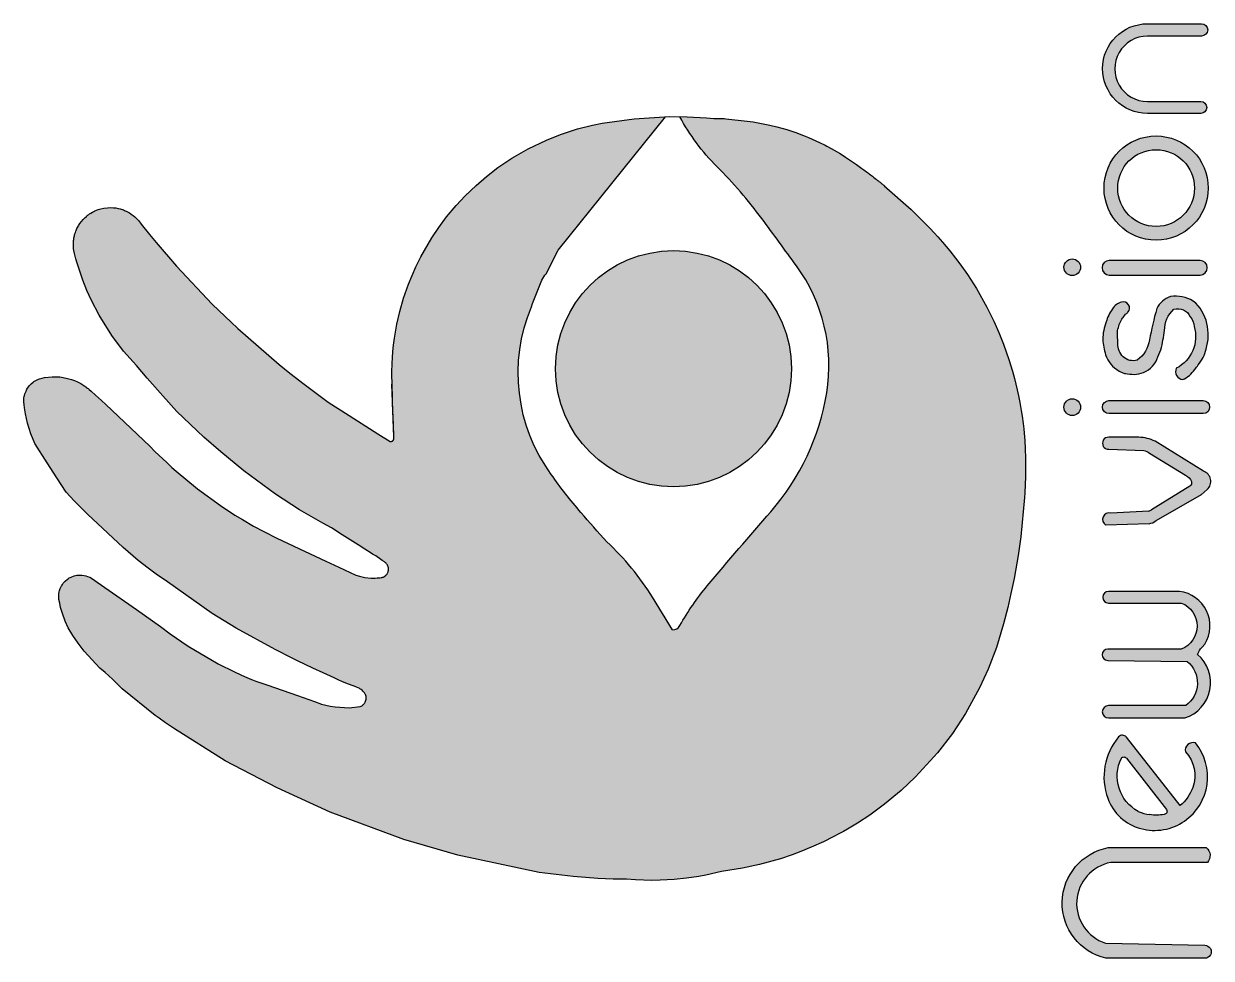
# Model space of a CAD drawing. Header units: millimetres. Extents: x -88727164121 to 1409438023, y -488056698 to 235964078476.
# Drawn here: x -2005940788 to -1452846954, y 2531128868 to 2966119040 of the extents above; entities that cross this region are included whole.
import ezdxf

# ---------------------------------------------------------------- set-up
doc = ezdxf.new("R2010")
doc.units = ezdxf.units.MM
doc.header["$MEASUREMENT"] = 0

msp = doc.modelspace()

# ---------------------------------------------------------------- hatches: boundary and pattern name
at = {"true_color": 0x22346e}
h = msp.add_hatch(color=159, dxfattribs=at)
h.dxf.hatch_style = 1
h.paths.add_polyline_path([(-1500725661.7, 2642957168.9, -1), (-1500725661.7, 2648738779.4), (-1464712856.7, 2648738779.4, 0.4942380606), (-1464036130.7, 2669276671.2), (-1501025396.2, 2669794054.7, -1), (-1501025396.2, 2675059820.9), (-1466813678.1, 2675059820.9, 0.6888829971), (-1466813678.1, 2696472552), (-1500668931.1, 2696472552, -1), (-1500668931.1, 2701869875.8), (-1467584679.1, 2701869875.8, -0.546552984), (-1455828030.4, 2677352558.4), (-1457122561.7, 2675904559.2, 0.1381523686), (-1459199016.3, 2672569361.5, -0.5843728897), (-1465077809.1, 2642957168.9)])
h.paths.add_polyline_path([(-1500502100.4, 2784650053), (-1456603256.3, 2784650053, 1), (-1456603256.3, 2790687076.7), (-1500502100.4, 2790687076.7, 1)])
h.paths.add_polyline_path([(-1500336777, 2849151795.6), (-1458086771.6, 2849151795.6, 1.0001895385), (-1458088053, 2855913475.3), (-1500336777, 2855913475.3, 1)])
h.paths.add_polyline_path([(-1502791312.1, 2889623009.1, 1), (-1454247087.5, 2889623009.1, 1)])
h.paths.add_polyline_path([(-1496403679.1, 2889623009.1, -1), (-1460634720.4, 2889623009.1, -1)], flags=16)
h.paths.add_polyline_path([(-1455144582.3, 2582600790.4), (-1500818128.3, 2582600790.4, 0.8128600023), (-1501875462.8, 2531128877.7), (-1455881634.2, 2531128877.7, 0.9987527191), (-1455889228.1, 2537213416.9), (-1502164923.2, 2538188847.3, -0.7778824066), (-1499673240.9, 2575682764.5), (-1454643386.9, 2575682764.5, 0.4283468725)])
h.paths.add_polyline_path([(-1492378213.4, 2634053661.8, 0.475484822), (-1496009422.6, 2634114247.6, 0.2686395137), (-1501053091.5, 2605572306, 0.2445088809), (-1485630391.1, 2591455828.9, 0.2204046838), (-1465270782.7, 2594998363.6, 0.4385314736), (-1460215053, 2631374906.7, 0.5621330702), (-1464909403.9, 2627159004.8, -0.2911326629), (-1461418904.5, 2610657180.5, -0.1237967998), (-1467291645.1, 2602155270.4)])
h.paths.add_polyline_path([(-1492450136.2, 2624301030.5), (-1473731692.4, 2600307405.3, -0.6237269597), (-1474813595.3, 2598083908.7, -0.1062753435), (-1481483467.7, 2598036666.7, -0.090109323), (-1486835582.7, 2599459205, -0.4034411426), (-1494697916.9, 2624295895.9, -0.4674925895)], flags=16)
h.paths.add_polyline_path([(-1482574140.6, 2966119040.2, 1), (-1482574140.6, 2924360931.1), (-1457749666.1, 2924360931.1, 1), (-1457749666.1, 2929955088.7), (-1482535837.2, 2929955088.7, -1.0016168578), (-1482584956.2, 2960358944.2), (-1457351306, 2960358944.2, 1), (-1457351306, 2966119040.2)])
h = msp.add_hatch(color=1)
h.dxf.hatch_style = 1
h.set_gradient(color1=(123, 190, 224), color2=(34, 52, 110))
h.paths.add_polyline_path([(-1549586799.4, 2686827555.9), (-1547638575.1, 2694384768.4), (-1546135654.7, 2700872933.4), (-1544684731.3, 2707884703.6), (-1542816888, 2718551211.1), (-1541591102.1, 2727257118.9), (-1539871630, 2745607061.6), (-1539746349.2, 2747752930.7), (-1539429706.6, 2755344483.8), (-1539336959.5, 2760127548.5), (-1539358578.1, 2763979196.9), (-1539489992.3, 2768182695.2), (-1539714681.3, 2772109756.3), (-1539995848.1, 2775583638.6), (-1540147146.6, 2777582217.6), (-1540462738.9, 2779975630.8), (-1540920372, 2783446263.8), (-1541327245, 2786122841.1), (-1541481419.5, 2787063211.2), (-1541954099.7, 2789748904.2), (-1542568605.6, 2792891842.3), (-1543186573.8, 2795754708.3), (-1544454588.4, 2800959645.4), (-1545412151.4, 2804453011.4), (-1547076363.2, 2809887729.4), (-1549589229.8, 2817008037.8), (-1551769328, 2822436103.6), (-1554105244.3, 2827683647.9), (-1557349864.8, 2834227044.7), (-1562262437.7, 2842901278), (-1566398924.3, 2849335318.5), (-1569985624.1, 2854407622.1), (-1571935838, 2856996733), (-1574608100.8, 2860372592.6), (-1578085954.1, 2864498676.8), (-1580213799.2, 2866908362.1), (-1581889693.5, 2868758033.3), (-1583789188.8, 2870805253.7), (-1585404265.3, 2872506272.3), (-1588049730.6, 2875216990), (-1592600204, 2879672429.7), (-1605117113.7, 2890721834.3), (-1605216386.8, 2890803074.1), (-1605409622.1, 2890960842.4), (-1605580282, 2891099880.2), (-1605712092.7, 2891207075.9), (-1605800862.9, 2891279175), (-1606032441.9, 2891466908.5), (-1606289159, 2891674423.3), (-1606553001.1, 2891862368.5), (-1606942949.7, 2892200085.8), (-1607112441.6, 2892335702.7), (-1607601818.7, 2892725760), (-1607890099.1, 2892954486.5), (-1608246876.9, 2893236490.9), (-1608902305.4, 2893751491), (-1609350999.6, 2894101777.4), (-1609984336.5, 2894593090.4), (-1610651247.8, 2895106530.7), (-1611141403, 2895481347.7), (-1611500146.9, 2895754319.3), (-1612172266.2, 2896262675.4), (-1612272481.8, 2896338132.3), (-1612375977.9, 2896415966.9), (-1612546946.9, 2896544339), (-1612985017.2, 2896872099), (-1614709968.8, 2898146552.3), (-1615578793.1, 2898778842.4), (-1616909733.2, 2899735128), (-1618095164.7, 2900574489), (-1618998124.9, 2901206122.1), (-1621306351.1, 2902790915), (-1623169910.6, 2904039689.4), (-1625220663.1, 2905382891.4), (-1626016374.1, 2905867902.3), (-1627063767.7, 2906492411.5), (-1629847606.6, 2908077589.7), (-1631905096.9, 2909181791.1), (-1632639562.6, 2909562517), (-1635299862.3, 2910884010.9), (-1640499110.5, 2913217007), (-1642776018.6, 2914139289.1), (-1646276401.6, 2915444160), (-1650491321.7, 2916840021), (-1655156969.8, 2918170196.2), (-1658511146.7, 2918991473.7), (-1666278321.7, 2920474643), (-1673152268.9, 2921314052.3), (-1674785967.5, 2921449520.1), (-1678873421.3, 2921942015.6), (-1679744883.6, 2921996129.6), (-1681980803.2, 2922054152.3), (-1684596407.1, 2921974730.9), (-1687987473.4, 2922283236), (-1696963624.6, 2922794536.2), (-1700352268.5, 2922828219, 0.072611493), (-1683093820.9, 2899677564.2, -0.0371583413), (-1662169091.4, 2875396616.7, -0.0018721971), (-1646056199.8, 2853448219.6, -0.2003702376), (-1631961675.2, 2794323013.6, -0.1400664373), (-1658002617.4, 2738981112.6, 0.0048898673), (-1687574790.2, 2704461019.5, 0.047822713), (-1700288645.2, 2685996289.4, -0.2722873756), (-1703771752.3, 2683947585.4), (-1713022802.4, 2699132666.9, 0.0653190041), (-1734361773.4, 2724934037.2, -0.0122504786), (-1746401293, 2738642254.1, -0.0310132149), (-1760213186.4, 2756326361.3, -0.2627581961), (-1769466209.1, 2834342449.3, -0.0168525099), (-1764678252.2, 2846793505.1, -0.0310577323), (-1762682438.9, 2849730746.1), (-1757067068.6, 2860668377), (-1707173904.6, 2922761559.3), (-1721643016.3, 2921928773), (-1736522483, 2919778312.9), (-1740990084.4, 2918886650.4), (-1748005264.2, 2917144015.1), (-1755993386.2, 2914554312.5), (-1762494806.6, 2911972331.9), (-1770971244.3, 2907911385.8), (-1778554382.8, 2903540467.8), (-1785056535.9, 2899163846.8), (-1790444355.4, 2895035920.2), (-1795277598, 2890890735.9), (-1800311773.2, 2886059204.5), (-1804540375.5, 2881526420.7), (-1808966331.4, 2876226247.3), (-1812652373.1, 2871285450), (-1815886005.9, 2866464093.8), (-1820966595.7, 2857669483), (-1823298373.4, 2852953768.2), (-1826727136.4, 2844849972.9), (-1828993446.8, 2838327732.2), (-1830743132.6, 2832215928.5), (-1832121806.1, 2826231430.4), (-1833253431.1, 2819760916.8), (-1833546152.9, 2817631157.1), (-1833817110.9, 2815344033.5), (-1834204004.7, 2811070024.5), (-1834502674.3, 2804204420.1), (-1834395271.1, 2796915732.5), (-1834264296.4, 2793124904.6), (-1834135967.9, 2789410666.8), (-1833797370, 2779610555.8), (-1833599466.6, 2773882594.9), (-1833549823.9, 2773725862), (-1833519185.4, 2773583804.2), (-1833498460.7, 2773421719), (-1833495222.4, 2773259941.6), (-1833506166.4, 2773103751.5), (-1833536398.5, 2772923646.6), (-1833588754.6, 2772748666.9), (-1833648569.4, 2772599369.1), (-1833728777.8, 2772447585.1), (-1833816613.4, 2772315447.3), (-1833922863.7, 2772184837.5), (-1834040324.6, 2772065394.2), (-1834141828.5, 2771983208.3), (-1834292371.3, 2771876985.2), (-1834464069.6, 2771784102.8), (-1834676906.9, 2771704053.8), (-1834837736.8, 2771664620.9), (-1834986140.3, 2771642419.3), (-1835148541.3, 2771633126.4), (-1835341887.4, 2771643541.9), (-1841026349.2, 2775261311), (-1856108895.7, 2784860314.9), (-1864105487.4, 2790006476.3), (-1875389634.9, 2798333876.5), (-1882076217.7, 2803544366.4), (-1887043077.4, 2807554788.5), (-1906296155.5, 2824319387.3), (-1918110042, 2835665761), (-1934776141.8, 2853260819.1), (-1944333032.3, 2864310952.5), (-1947404750.6, 2868029422), (-1951217243.7, 2872765822.7), (-1952410583.9, 2874378629.1), (-1953054763.5, 2875107750.5), (-1954196184.4, 2876220240.9), (-1954951833.3, 2876853589.6), (-1955835465.3, 2877507345.9), (-1956756623.2, 2878101899), (-1957950022.1, 2878756547.2), (-1958984948, 2879230050.9), (-1959527196.8, 2879446037.3), (-1961017342.6, 2879934092.7), (-1961911589.8, 2880156864.9), (-1963043467.8, 2880367399.5), (-1964069233.8, 2880491515), (-1965345389.8, 2880559519.9), (-1966934471.5, 2880511642.2), (-1968695864.3, 2880285011.3), (-1970042207.5, 2879984383.1), (-1971234225.2, 2879620857.6), (-1972781572.1, 2879001610.3), (-1973348893.5, 2878729369.6), (-1973991244, 2878389365.2), (-1974693876.6, 2877976138.8), (-1975078357.5, 2877730468.2), (-1975322757.4, 2877566691.4), (-1975597546.2, 2877375179.6), (-1975702433.8, 2877299957.8), (-1975888572.3, 2877163495.5), (-1976254020.3, 2876884128.2), (-1976516442.7, 2876673722.3), (-1976769603.3, 2876462564.8), (-1977319317.7, 2875974438.2), (-1978307501.9, 2874980649.1), (-1979103503.7, 2874047373.8), (-1979745850, 2873183261.2), (-1980238108.7, 2872435046), (-1980486601.8, 2872022264.4), (-1980856084.8, 2871355030.6), (-1981146686.2, 2870775370.7), (-1981562638.6, 2869833712.4), (-1981690183.6, 2869510575.1), (-1981895166.8, 2868946205.5), (-1982091055.4, 2868339740.8), (-1982232633.6, 2867845453.5), (-1982363276, 2867330787.1), (-1982465414.7, 2866873021.3), (-1982556519, 2866404432.1), (-1982672310.1, 2865670963), (-1982725056.1, 2865242353), (-1982820480.3, 2863892074.9), (-1982816877.9, 2862713205.8), (-1982705296.5, 2861296821.3), (-1982590793.9, 2860502845.5), (-1982295482.6, 2859104232.9), (-1981632155.1, 2856721614.3), (-1981030565.7, 2854601862.3), (-1980336657.4, 2852328061.9), (-1978420525.3, 2846764294.8), (-1976493782.2, 2841930309.1), (-1974415824.4, 2837318697.4), (-1970861298, 2830461524.2), (-1964898625.4, 2820943313.7), (-1959451112.5, 2813728260.3), (-1953501744.8, 2806969785.4), (-1948393369.5, 2801166676.8), (-1941151027.3, 2792939384.2), (-1934617636, 2785685917), (-1922034269.5, 2773684937.7), (-1914205726.7, 2766819911.9), (-1903447005.2, 2758058967), (-1888728063.4, 2747212685.5), (-1877564301, 2739826049.3), (-1866698627.1, 2733617080.4), (-1862541565.8, 2731433967.9), (-1857584087.5, 2728283658.5), (-1850206949, 2723595737), (-1847099674.2, 2721621169.1), (-1844091340.2, 2719709474.9), (-1843435785.2, 2719292891.9), (-1842027416.7, 2718385901.6), (-1839695228.6, 2716813929.9), (-1838965894.1, 2716303687.3), (-1837952523.9, 2715579501.8), (-1837754919.2, 2715436190.4), (-1837465294, 2715224889.7), (-1837324030.5, 2715130128.8), (-1837165876.7, 2714987698.1), (-1836953313.4, 2714752550.4), (-1836691296, 2714400045.9), (-1836473790.3, 2714027926), (-1836292250.4, 2713618810), (-1836197881.9, 2713337164), (-1836086413.4, 2712841817.8), (-1836050787.5, 2712543848.5), (-1836038385.5, 2712289738.4), (-1836046946.4, 2711956469.7), (-1836070619.5, 2711716718.8), (-1836136770.5, 2711346092.7), (-1836189521.3, 2711140527.5), (-1836252263.8, 2710940931.4), (-1836360964.4, 2710660022), (-1836495150, 2710379885.9), (-1836701889.7, 2710032814.1), (-1836877339.9, 2709790308.5), (-1837088109.4, 2709542802.2), (-1837262827.5, 2709365517.7), (-1837428393.6, 2709216467.3), (-1837574872.3, 2709097805.8), (-1837811512, 2708928808.8), (-1838192274.3, 2708706989.6), (-1838453442.3, 2708585566.8), (-1838615822.1, 2708521349.2), (-1838796676.1, 2708459346.4), (-1838993246.8, 2708401092.4), (-1839381520.6, 2708316812.8), (-1840039337.7, 2708276198.7), (-1840667676, 2708200186.8), (-1841399610.7, 2708133034.3), (-1842328021.5, 2708080691.8), (-1843717771.3, 2708070529.3), (-1844135566.9, 2708083434.9), (-1847116607.6, 2708391754), (-1849508354.7, 2708922037.2), (-1851206967.2, 2709461688.2), (-1859243398.8, 2713127428.3), (-1865231256.9, 2715939905.8), (-1875193828.6, 2720619293.1), (-1888112756.4, 2726701517.2), (-1894093658.2, 2729712969.5), (-1898902050.8, 2732313877.7), (-1904103460.7, 2735316606.2), (-1907588939.3, 2737443651.5), (-1914305757.7, 2741817065), (-1925007740.7, 2749595300.5), (-1934951740.4, 2757830096.7), (-1936936041.1, 2759603299.3), (-1939352196.3, 2761825630.3), (-1944818418.3, 2767065579.3), (-1947284830.4, 2769437766.7), (-1967781858.7, 2788822388.7), (-1969798305.5, 2790698178.5), (-1972462819.2, 2793168398.2), (-1974560317.4, 2795106227.4), (-1975497891.8, 2795929429.6), (-1975989722.8, 2796330003.1), (-1976246710.3, 2796531346.3), (-1976670846.2, 2796852233.4), (-1976833127.5, 2796971367.6), (-1977007126.6, 2797096925.4), (-1977912619.8, 2797715437.3), (-1979383965.3, 2798605107.2), (-1980858911.7, 2799367944.7), (-1982348590.2, 2800020041.7), (-1983671559.9, 2800507249.2), (-1985558132.4, 2801062818.8), (-1987622970.3, 2801494613.6), (-1989105392.8, 2801696223.8), (-1990530890.7, 2801807036.7), (-1992721343.1, 2801820866.4), (-1996266034.5, 2801440018.6), (-1997436703.9, 2801201778.3), (-1998603426.9, 2800906388.4), (-1999079847.3, 2800721614.6), (-2000041882.4, 2800267756.6), (-2001212595.7, 2799549235.2), (-2001626498.2, 2799244015.7), (-2002440433.7, 2798549112.5), (-2002952211.7, 2798035248.3), (-2003382592.4, 2797545967.7), (-2003781270.6, 2797035449.3), (-2004432112, 2796043097.8), (-2004889633.7, 2795170172.2), (-2005288725.3, 2794203030.2), (-2005423031.8, 2793804969.8), (-2005619380.8, 2793106026.6), (-2005741055.7, 2792550547.8), (-2005825147.8, 2792052798.5), (-2005920619.9, 2791127594.2), (-2005940788.4, 2790343853.1), (-2005930551.4, 2789961207.2), (-2005822077.2, 2788955205.5), (-2005610030.3, 2787317150.6), (-2005158207.7, 2784588555.4), (-2004156015.2, 2780160753.1), (-2002654186.6, 2775300163.1), (-2000846251.5, 2770766960.1), (-1995017510.3, 2761794785.6), (-1990466403.1, 2754789271.7), (-1986118668.4, 2748096808.7), (-1982457248, 2744012116.4), (-1976305170.8, 2737856532.9), (-1966816783.7, 2728933431.5), (-1959704328.9, 2722320954.8), (-1952586664.1, 2716275924.4), (-1948007299.8, 2712705669.7), (-1944210903.7, 2709919471), (-1939004226.2, 2706337323.7), (-1918211899.7, 2691584602), (-1906939043.3, 2684791256.4), (-1888837764.2, 2674834149.7), (-1880884997.3, 2670810299.3), (-1878371619.5, 2669581431.3), (-1871259908.9, 2666213262), (-1866443046.5, 2664021827.6), (-1861418434.6, 2661638256.5), (-1859118722.7, 2660571457.6), (-1857739434.8, 2659963620.5), (-1855151498, 2658886042.9), (-1852101765.7, 2657718428.9), (-1851013413.6, 2657327823.2), (-1850179999.1, 2656998279.7), (-1849784992.4, 2656800535.6), (-1849352022.7, 2656549283.3), (-1848788810, 2656161198), (-1848394207.6, 2655841205.5), (-1848050933.1, 2655524485.6), (-1847686228.1, 2655141082.3), (-1847495839.9, 2654918043.2), (-1847274113.4, 2654634608.5), (-1847096810.7, 2654386429.3), (-1846894973.8, 2654075743.1), (-1846760571, 2653848764.8), (-1846552918.5, 2653457945.7), (-1846468595.7, 2652985086), (-1846443835.4, 2652712696.8), (-1846437338, 2652485337), (-1846440582.8, 2652240625.1), (-1846452100.8, 2652064009), (-1846468531.9, 2651900926.5), (-1846493635.4, 2651725155), (-1846525350.2, 2651548630.5), (-1846556514.2, 2651405038), (-1846593050.8, 2651257824.6), (-1846637916.3, 2651101671.5), (-1846714117.3, 2650873740.7), (-1846806257.4, 2650646380.3), (-1846909991.2, 2650422179.3), (-1846994391.5, 2650260331.4), (-1847115141.6, 2650052933.2), (-1847256187.6, 2649838567.8), (-1847404815.5, 2649638000.5), (-1847548918.1, 2649463468.1), (-1847772393.6, 2649224163.8), (-1847952554.2, 2649054222.5), (-1848205916, 2648843984.5), (-1848466753.5, 2648657367.5), (-1848773285.6, 2648471052.1), (-1849208182.5, 2648259203.9), (-1854345197.2, 2647623888.2), (-1860832272.2, 2648147293.3), (-1863248516.9, 2648528789.7), (-1867221923.9, 2649383596.4), (-1870562333.4, 2650560936.5), (-1878505660.8, 2653360592.5), (-1892278216.1, 2658214782.1), (-1897778299.9, 2660153307.6), (-1899357327.5, 2660709841.8), (-1899903419.7, 2660934689.2), (-1903063861.8, 2662276684.4), (-1904890060.6, 2663084230.8), (-1907841563.2, 2664440144.9), (-1915315584.7, 2668164109), (-1929334901.1, 2676364734), (-1937720305.4, 2682117135.3), (-1942303186.1, 2685562226.4), (-1953402781.3, 2693392986.6), (-1962650680.8, 2699865470.3), (-1971737005.1, 2706179264.6), (-1973965773.2, 2707721096.3), (-1975235065.9, 2708480863), (-1976187821.5, 2708890842.4), (-1977080793, 2709174508.5), (-1977820541.8, 2709342078.1), (-1978836524.8, 2709478551.8), (-1979657734.9, 2709512337.2), (-1980399840, 2709484755.8), (-1981291800.3, 2709377888.8), (-1982457726.3, 2709112227.7), (-1983931591.8, 2708552745.9), (-1984718793.5, 2708136622.2), (-1985079554.9, 2707914436.9), (-1985501681, 2707626408.7), (-1986641265.8, 2706668803.6), (-1987085967.8, 2706205885), (-1987549474.7, 2705652344.9), (-1987936112.9, 2705119907.8), (-1988229464.7, 2704660090.7), (-1988326724.5, 2704494470.1), (-1988929150.8, 2703254958.2), (-1989099038.5, 2702802583.2), (-1989259391.2, 2702299706.2), (-1989431531, 2701617205.5), (-1989553667.1, 2700935158.9), (-1989628714.8, 2700240154.8), (-1989654566.2, 2699416954.1), (-1989622591.7, 2698710112.9), (-1989551613.9, 2698080656.3), (-1989173167.8, 2696448627.8), (-1988751910.3, 2694468714.3), (-1987945958.8, 2691567296.2), (-1986610415.9, 2687958703.1), (-1985211023.3, 2684995635.4), (-1983046787, 2681327132.7), (-1980644840.5, 2677844255.4), (-1977799371.9, 2674133791.2), (-1970547719.1, 2666206872.1), (-1968067510.2, 2664112542), (-1964641639, 2661003509.8), (-1960159340.3, 2656509261.6), (-1944716146.1, 2644189804.8), (-1942943791.8, 2642864939.6), (-1939986626.7, 2640766485.3), (-1936134135.1, 2638230233.9), (-1912076142.7, 2623057882.9), (-1887958651.1, 2610431016.6), (-1863176417.9, 2599164602.9), (-1828977620.8, 2586458321), (-1803803311, 2579093493.5), (-1765934576, 2571052162.6), (-1749992789.7, 2569129327.4), (-1738506554.4, 2568296452.9), (-1731410003.8, 2568010951.7), (-1725238596.9, 2567904359.2), (-1721004705.1, 2567589191.3), (-1713418243.4, 2567368880.7), (-1709561569.6, 2567425780.6), (-1702960398.2, 2567787839.8), (-1697191025.3, 2568379904.8), (-1691453059.6, 2569227363), (-1688268508.1, 2569810808), (-1680985907.2, 2571455735.2), (-1671152633.3, 2573009428.5), (-1663255169.1, 2574730874), (-1653500736.8, 2577462942.5), (-1648113363.1, 2579271316.9), (-1643994083.7, 2580803989.3), (-1639208165.9, 2582753942.9), (-1633453536.8, 2585349762.9), (-1628971452.8, 2587570840.5), (-1626016622.8, 2589135041.2), (-1624158867.4, 2590160602.9), (-1622203325.8, 2591276248.2), (-1617664724.6, 2594013441.5), (-1611903219.2, 2597803382.7), (-1604993397.8, 2602856927.4), (-1597261551.5, 2609253403), (-1590524990.2, 2615567244.4), (-1580306020.4, 2626771452.6), (-1573370250.9, 2635816865.6), (-1567310004.8, 2645023207.9), (-1560741530.2, 2656960626.1), (-1556771705, 2665648378.4), (-1552897240.3, 2675851665)])
h = msp.add_hatch(color=1)
h.dxf.hatch_style = 1
h.set_gradient(color1=(123, 190, 224), color2=(34, 52, 110))
h.paths.add_polyline_path([(-1758288214, 2805536546, 1), (-1648364151.1, 2805536546, 1)])
h = msp.add_hatch(color=159, dxfattribs=at)
h.dxf.hatch_style = 1
h.paths.add_polyline_path([(-1521452693.5, 2787650939.3, 1), (-1513684941.9, 2787650939.3, 1)])
h.paths.add_polyline_path([(-1521452693.5, 2852768873.3, 1), (-1513684941.9, 2852768873.3, 1)])
h = msp.add_hatch(color=159, dxfattribs=at)
h.dxf.hatch_style = 1
h.paths.add_polyline_path([(-1481625928.2, 2818962709.7, -0.0206295514), (-1478294138.6, 2833383536.5, -0.212703782), (-1471825060.8, 2839121972.4, -0.1725242622), (-1461218611.9, 2837051361.9, -0.1711381161), (-1454884501.4, 2826603921.1, -0.130646369), (-1455211260, 2814677799.4, -0.1101753926), (-1458914541.7, 2807371460.7, -0.0569636946), (-1460556005.5, 2805230315, -0.1439852379), (-1466171059.5, 2800491025.2, -0.5041513164), (-1469119215.2, 2805733051.2, 0.3571886071), (-1460774029.1, 2825265700.8, 0.119455671), (-1462629090.5, 2829765146.9, 0.3738031696), (-1470303470.2, 2833193183.3, 0.2048828446), (-1474615135.6, 2823412876.9, -0.0239560301), (-1476273190.5, 2814357957.4), (-1477651139, 2811076830.1, -0.2144920756), (-1484360079.9, 2803781355.6, -0.0869765575), (-1488805520.3, 2802913325.1, -0.018697259), (-1492817218.2, 2803293117.9, -0.0693409633), (-1494335187.6, 2803781355.6, -0.0149549888), (-1495777468.3, 2804455723.3, -0.1821221029), (-1502087962.4, 2812048440.5, -0.0534914962), (-1503365508.7, 2819138638.5, -0.0954732118), (-1501747524.3, 2827354718.1, -0.1109109288), (-1498827215.7, 2833359524.8, -0.197803659), (-1494609357.8, 2836589333, -0.7542585296), (-1491646126.2, 2831869266.4, -0.0185881766), (-1492759561.4, 2830883005.9), (-1493949283, 2829415849.4, 0.0781678999), (-1494440429.2, 2828648995.5, 0.0842053912), (-1496450278.8, 2823321695.2, 0.0257339588), (-1496340714, 2817247050.6, 0.1971823496), (-1493870279.3, 2811127207.5, 0.2711713592), (-1487290002.8, 2809543377.4, 0.1986703973)])
h = msp.add_hatch(color=159, dxfattribs=at)
h.dxf.hatch_style = 1
h.paths.add_polyline_path([(-1462873937.9, 2750843154.8, 0.3046355915), (-1462053446.7, 2753106027.9, 0.1639843604), (-1464773476.7, 2755965765.3), (-1481541203.4, 2766285687.1, 0.1116139289), (-1484301743.8, 2767519147.1), (-1500609380.5, 2768043637.8, -1.0365042519), (-1500609380.5, 2773643384.5), (-1486602194.1, 2773643384.5, -0.1153101001), (-1478985147.5, 2771756489.1), (-1456491855.6, 2757830811.4, -0.5859247426), (-1454753737.5, 2749375935.8), (-1457615169.8, 2746898806.2), (-1478625618.5, 2734669535.7, -0.0988455405), (-1481759883.7, 2733395705.6), (-1501905451.8, 2732773653.7, -0.8900298369), (-1499638147.4, 2738287081.3), (-1481944788.7, 2739189057.1, 0.0474660498), (-1480728586.9, 2739932271.7)])

# ---------------------------------------------------------------- linework, layer by layer
at = {"color": 159, "true_color": 0x22346e}
for p, q in [((-1493949283, 2829415849.4), (-1492759561.4, 2830883005.9)), ((-1457615169.8, 2746898806.2), (-1478625618.5, 2734669535.7)), ((-1481759883.7, 2733395705.6), (-1501905451.8, 2732773653.7))]:
    msp.add_line(p, q, dxfattribs=at)
at = {"color": 151, "true_color": 0x7bbee0}
msp.add_line((-1833599317.9, 2773878290.1), (-1834444368.9, 2798336781), dxfattribs=at)
at = {"color": 159, "true_color": 0x22346e}
for points in [[(-1482535837.2, 2929955088.7), (-1457749666.1, 2929955088.7, -1), (-1457749666.1, 2924360931.1), (-1482574140.6, 2924360931.1, -1), (-1482574140.6, 2966119040.2), (-1457351306, 2966119040.2, -1), (-1457351306, 2960358944.2), (-1482584956.2, 2960358944.2, 1.0016168578), (-1482535837.2, 2929955088.7, 0.9967741061)], [(-1458085490.1, 2855913475.3), (-1500336777, 2855913475.3, 1), (-1500336777, 2849151795.6), (-1458086771.6, 2849151795.6, 0.9998104974), (-1458085490.1, 2855913475.3, -5276.4716989937)], [(-1454884501.4, 2826603921.1), (-1454884501.4, 2826603921.1, 0.1711381161), (-1461218611.9, 2837051361.9, 0.1725242622), (-1471825060.8, 2839121972.4, 0.2090613781), (-1478231959.7, 2833518050.4, 0.0224391831), (-1481625928.2, 2818962709.7, -0.1986703973), (-1487290002.8, 2809543377.4, -0.2711713592), (-1493870279.3, 2811127207.5, -0.1971823496), (-1496340714, 2817247050.6, -0.0257339588), (-1496450278.8, 2823321695.2, -0.0842053912), (-1494440429.2, 2828648995.5, -0.0781678999), (-1493949283, 2829415849.4)], [(-1491646126.2, 2831869266.4, 0.7542585296), (-1494609357.8, 2836589333, 0.197803659), (-1498827215.7, 2833359524.8, 0.1109109288), (-1501747524.3, 2827354718.1, 0.0954732118), (-1503365508.7, 2819138638.5, 0.0534914962), (-1502087962.4, 2812048440.5, 0.1821221029), (-1495777468.3, 2804455723.3, 0.0149549888), (-1494335187.6, 2803781355.6, 0.0693409633), (-1492817218.2, 2803293117.9, 0.018697259), (-1488805520.3, 2802913325.1, 0.0869765575), (-1484360079.9, 2803781355.6, 0.2144920756), (-1477651139, 2811076830.1), (-1476273190.5, 2814357957.4, 0.0239560301), (-1474615135.6, 2823412876.9, -0.2048828446), (-1470303470.2, 2833193183.3, -0.3738031696), (-1462629090.5, 2829765146.9, -0.119455671), (-1460774029.1, 2825265700.8, -0.3571886071), (-1469119215.2, 2805733051.2)], [(-1469119215.2, 2805733051.2, 0.5041513164), (-1466171059.5, 2800491025.2, 0.1439852379), (-1460556005.5, 2805230315, 0.0569636946), (-1458914541.7, 2807371460.7, 0.1101753926), (-1455211260, 2814677799.4)], [(-1456618416.2, 2784650053), (-1500502100.4, 2784650053, -1), (-1500502100.4, 2790687076.7, 1)], [(-1500502100.4, 2790687076.7), (-1456603256.3, 2790687076.7, -1), (-1456603256.3, 2784650053, -1)], [(-1457615169.8, 2746898806.2), (-1454753737.6, 2749375935.7, 0.5859247497), (-1456491855.6, 2757830811.4), (-1478985147.5, 2771756489.1, 0.1153101001), (-1486602194.1, 2773643384.5), (-1500609380.5, 2773643384.5, 1.0365042519), (-1500609380.5, 2768043637.8), (-1484301743.8, 2767519147.1, -0.1116139289), (-1481541203.4, 2766285687.1), (-1464773476.7, 2755965765.3, -0.1639843604), (-1462053446.7, 2753106027.9, -0.3046355915), (-1462873937.9, 2750843154.8), (-1480728586.9, 2739932271.7)], [(-1459199016.3, 2672569361.5, -0.1381523686), (-1457122561.7, 2675904559.2), (-1455828030.4, 2677352558.4, 0.546552984), (-1467584679.1, 2701869875.8), (-1500668931.1, 2701869875.8, 1), (-1500668931.1, 2696472552), (-1466813678.1, 2696472552, -0.6888829971), (-1466813678.1, 2675059820.9), (-1501025396.2, 2675059820.9, 1), (-1501025396.2, 2669794054.7), (-1464036130.7, 2669276671.2, -0.4942380606), (-1464712856.7, 2648738779.4), (-1500725661.7, 2648738779.4, 1), (-1500725661.7, 2642957168.9)], [(-1500600586.3, 2642957168.9), (-1465077809.1, 2642957168.9, 0.5843728897), (-1459199016.3, 2672569361.5, -16.5894978121)], [(-1500600586.3, 2642957168.9), (-1465077809.1, 2642957168.9, 1)], [(-1467291645.1, 2602155270.4), (-1492378213.4, 2634053661.8, 0.475484822), (-1496009422.6, 2634114247.6, 0.2686395137), (-1501053091.5, 2605572306, 0.2445088809), (-1485630391.1, 2591455828.9, 0.2204046838), (-1465270782.7, 2594998363.6, 0.4385314736), (-1460215053, 2631374906.7, 0.5621330702), (-1464909403.9, 2627159004.8, -0.2911326629), (-1461418904.5, 2610657180.5, -0.1237967998), (-1467291645.1, 2602155270.4, -0.826821991)], [(-1486835582.7, 2599459205, -0.4034411426), (-1494697916.9, 2624295895.9, -0.4895874402), (-1492385360.5, 2624217999.9), (-1473731692.4, 2600307405.3, -0.6237269597), (-1474813595.3, 2598083908.7, -0.1062753435), (-1481483467.7, 2598036666.7, -0.1062753435)], [(-1455896821.9, 2531128877.7), (-1501875462.8, 2531128877.7, -0.8128600023), (-1500818128.3, 2582600790.4), (-1455144582.3, 2582600790.4, -0.4283468725), (-1454643386.9, 2575682764.5), (-1499673240.9, 2575682764.5, 0.7778824066), (-1502164923.2, 2538188847.3), (-1455889228.1, 2537213416.9, -1.0012488386), (-1455896821.9, 2531128877.7, -0.9975069919)]]:
    msp.add_lwpolyline(points, format="xyb", dxfattribs=at)
at = {"color": 151, "true_color": 0x7bbee0}
for points in [[(-1837324030.5, 2715130128.8), (-1837465294, 2715224889.7), (-1837754919.2, 2715436190.4), (-1837952523.9, 2715579501.8), (-1838965894.1, 2716303687.3), (-1839695228.6, 2716813929.9), (-1842027416.7, 2718385901.6), (-1843435785.2, 2719292891.9), (-1844091340.2, 2719709474.9), (-1847099674.2, 2721621169.1), (-1850206949, 2723595737), (-1857584087.5, 2728283658.5), (-1862541565.8, 2731433967.9), (-1866698627.1, 2733617080.4), (-1877564301, 2739826049.3), (-1888728063.4, 2747212685.5), (-1903447005.2, 2758058967), (-1914205726.7, 2766819911.9), (-1922034269.5, 2773684937.7), (-1934617636, 2785685917), (-1941151027.3, 2792939384.2), (-1948393369.5, 2801166676.8), (-1953501744.8, 2806969785.4), (-1959451112.5, 2813728260.3), (-1964898625.4, 2820943313.7), (-1970861298, 2830461524.2), (-1974415824.4, 2837318697.4), (-1976493782.2, 2841930309.1), (-1978420525.3, 2846764294.8), (-1980336657.4, 2852328061.9), (-1981030565.7, 2854601862.3), (-1981632155.1, 2856721614.3), (-1982295482.6, 2859104232.9), (-1982590793.9, 2860502845.5), (-1982705296.5, 2861296821.3), (-1982816877.9, 2862713205.8), (-1982820480.3, 2863892074.9), (-1982725056.1, 2865242353), (-1982672310.1, 2865670963), (-1982556519, 2866404432.1), (-1982465414.7, 2866873021.3), (-1982363276, 2867330787.1), (-1982232633.6, 2867845453.5), (-1982091055.4, 2868339740.8), (-1981895166.8, 2868946205.5), (-1981690183.6, 2869510575.1), (-1981562638.6, 2869833712.4), (-1981146686.2, 2870775370.7), (-1980856084.8, 2871355030.6), (-1980486601.8, 2872022264.4), (-1980238108.7, 2872435046), (-1979745850, 2873183261.2), (-1979103503.7, 2874047373.8), (-1978307501.9, 2874980649.1), (-1977319317.7, 2875974438.2), (-1976769603.3, 2876462564.8), (-1976516442.7, 2876673722.3), (-1976254020.3, 2876884128.2), (-1975888572.3, 2877163495.5), (-1975702433.8, 2877299957.8), (-1975597546.2, 2877375179.6), (-1975322757.4, 2877566691.4), (-1975078357.5, 2877730468.2), (-1974693876.6, 2877976138.8), (-1973991244, 2878389365.2), (-1973348893.5, 2878729369.6), (-1972781572.1, 2879001610.3), (-1971234225.2, 2879620857.6), (-1970042207.5, 2879984383.1), (-1968695864.3, 2880285011.3), (-1966934471.5, 2880511642.2), (-1965345389.8, 2880559519.9), (-1964069233.8, 2880491515), (-1963043467.8, 2880367399.5), (-1961911589.8, 2880156864.9), (-1961017342.6, 2879934092.7), (-1959527196.8, 2879446037.3), (-1958984948, 2879230050.9), (-1957950022.1, 2878756547.2), (-1956756623.2, 2878101899), (-1955835465.3, 2877507345.9), (-1954951833.3, 2876853589.6), (-1954196184.4, 2876220240.9), (-1953054763.5, 2875107750.5), (-1952410583.9, 2874378629.1), (-1951217243.7, 2872765822.7), (-1947404750.6, 2868029422), (-1944333032.3, 2864310952.5), (-1934776141.8, 2853260819.1), (-1918110042, 2835665761), (-1906296155.5, 2824319387.3), (-1887043077.4, 2807554788.5), (-1882076217.7, 2803544366.4), (-1875389634.9, 2798333876.5), (-1864105487.4, 2790006476.3), (-1856108895.7, 2784860314.9), (-1841026349.2, 2775261311), (-1835341887.4, 2771643541.9), (-1835162828.9, 2771633896.1), (-1835129140.6, 2771634236.6), (-1835006205.3, 2771641271.2), (-1834961703.6, 2771646075.1), (-1834870916.8, 2771659657.1), (-1834800337.7, 2771673790.6), (-1834731669.9, 2771690626.8), (-1834638157.5, 2771718627.6), (-1834514897.6, 2771764986.2), (-1834460882.7, 2771788912.1), (-1834402264.6, 2771817537), (-1834337646.1, 2771852493.2), (-1834263849.9, 2771897109.9), (-1834141828.5, 2771983208.3), (-1834086575.2, 2772027945.9), (-1834044788.3, 2772064492.4), (-1833996881.2, 2772109570.7), (-1833952368, 2772154835.2), (-1833901752.4, 2772210788.8), (-1833839071.7, 2772287840.2), (-1833822032.4, 2772310506.8), (-1833791212.2, 2772353660.3), (-1833758687, 2772402590.4), (-1833726119.1, 2772455668.1), (-1833704227.1, 2772494044.1), (-1833674598.2, 2772550113), (-1833651210.9, 2772598402.9), (-1833628128.7, 2772650389.2), (-1833603662.9, 2772711455.9), (-1833578605.2, 2772782587.2), (-1833554394.3, 2772863502.6), (-1833541688.5, 2772913264.8), (-1833525342.9, 2772989509), (-1833513486.2, 2773060144.9), (-1833503128.5, 2773147107.2), (-1833497928.8, 2773221315.5), (-1833496038, 2773300687), (-1833497373.1, 2773367388.8), (-1833504763, 2773471008.4), (-1833515251.1, 2773553035), (-1833526175.1, 2773616212.5), (-1833541616.6, 2773687808), (-1833559982.7, 2773757935.4), (-1833589014.6, 2773849595.6), (-1833599317.9, 2773878290.1), (-1833797370, 2779610555.8), (-1834135967.9, 2789410666.8), (-1834264296.4, 2793124904.6), (-1834395271.1, 2796915732.5), (-1834502674.3, 2804204420.1), (-1834204004.7, 2811070024.5), (-1833817110.9, 2815344033.5), (-1833546152.9, 2817631157.1), (-1833253431.1, 2819760916.8), (-1832121806.1, 2826231430.4), (-1830743132.6, 2832215928.5), (-1828993446.8, 2838327732.2), (-1826727136.4, 2844849972.9), (-1823298373.4, 2852953768.2), (-1820966595.7, 2857669483), (-1815886005.9, 2866464093.8), (-1812652373.1, 2871285450), (-1808966331.4, 2876226247.3), (-1804540375.5, 2881526420.7), (-1800311773.2, 2886059204.5), (-1795277598, 2890890735.9), (-1790444355.4, 2895035920.2), (-1785056535.9, 2899163846.8), (-1778554382.8, 2903540467.8), (-1770971244.3, 2907911385.8), (-1762494806.6, 2911972331.9), (-1755993386.2, 2914554312.5), (-1748005264.2, 2917144015.1), (-1740990084.4, 2918886650.4), (-1736522483, 2919778312.9), (-1721643016.3, 2921928773), (-1705181697.8, 2922876223), (-1696963624.6, 2922794536.2), (-1687987473.4, 2922283236), (-1684596407.1, 2921974730.9), (-1681980803.2, 2922054152.3), (-1679744883.6, 2921996129.6), (-1678873421.3, 2921942015.6), (-1674785967.5, 2921449520.1), (-1673152268.9, 2921314052.3), (-1666278321.7, 2920474643), (-1658511146.7, 2918991473.7), (-1655156969.8, 2918170196.2), (-1650491321.7, 2916840021), (-1646276401.6, 2915444160), (-1642776018.6, 2914139289.1), (-1640499110.5, 2913217007), (-1635299862.3, 2910884010.9), (-1632639562.6, 2909562517), (-1631905096.9, 2909181791.1), (-1629847606.6, 2908077589.7), (-1627063767.7, 2906492411.5), (-1626016374.1, 2905867902.3), (-1625220663.1, 2905382891.4), (-1623169910.6, 2904039689.4), (-1621306351.1, 2902790915), (-1618998124.9, 2901206122.1), (-1618095164.7, 2900574489), (-1616909733.2, 2899735128), (-1615578793.1, 2898778842.4), (-1614709968.8, 2898146552.3), (-1612985017.2, 2896872099), (-1612546946.9, 2896544339), (-1612375977.9, 2896415966.9), (-1612272481.8, 2896338132.3), (-1612172266.2, 2896262675.4), (-1611500146.9, 2895754319.3), (-1611141403, 2895481347.7), (-1610651247.8, 2895106530.7), (-1609984336.5, 2894593090.4), (-1609350999.6, 2894101777.4), (-1608902305.4, 2893751491), (-1608246876.9, 2893236490.9), (-1607890099.1, 2892954486.5), (-1607601818.7, 2892725760), (-1607112441.6, 2892335702.7), (-1606942949.7, 2892200085.8), (-1606553001.1, 2891862368.5), (-1606289159, 2891674423.3), (-1606032441.9, 2891466908.5), (-1605800862.9, 2891279175), (-1605712092.7, 2891207075.9), (-1605580282, 2891099880.2), (-1605409622.1, 2890960842.4), (-1605216386.8, 2890803074.1), (-1605017840.7, 2890640594.5), (-1604847330.3, 2890500753.6), (-1604715025.2, 2890392051.9)], [(-1605117113.7, 2890721834.3), (-1592600204, 2879672429.7), (-1588049730.6, 2875216990), (-1585404265.3, 2872506272.3), (-1583789188.8, 2870805253.7), (-1581889693.5, 2868758033.3), (-1580213799.2, 2866908362.1), (-1578085954.1, 2864498676.8), (-1574608100.8, 2860372592.6), (-1571935838, 2856996733), (-1569985624.1, 2854407622.1), (-1566398924.3, 2849335318.5), (-1562262437.7, 2842901278), (-1557349864.8, 2834227044.7), (-1554105244.3, 2827683647.9), (-1551769328, 2822436103.6), (-1549589229.8, 2817008037.8), (-1547076363.2, 2809887729.4), (-1545412151.4, 2804453011.4), (-1544454588.4, 2800959645.4), (-1543186573.8, 2795754708.3), (-1542568605.6, 2792891842.3), (-1541954099.7, 2789748904.2), (-1541481419.5, 2787063211.2), (-1541327245, 2786122841.1), (-1540920372, 2783446263.8), (-1540462738.9, 2779975630.8), (-1540147146.6, 2777582217.6), (-1539995848.1, 2775583638.6), (-1539714681.3, 2772109756.3), (-1539489992.3, 2768182695.2), (-1539358578.1, 2763979196.9), (-1539336959.5, 2760127548.5), (-1539429706.6, 2755344483.8), (-1539746349.2, 2747752930.7), (-1539871630, 2745607061.6), (-1541591102.1, 2727257118.9), (-1542816888, 2718551211.1), (-1544684731.3, 2707884703.6), (-1546135654.7, 2700872933.4), (-1547638575.1, 2694384768.4), (-1549586799.4, 2686827555.9), (-1552897240.3, 2675851665), (-1556771705, 2665648378.4), (-1560741530.2, 2656960626.1), (-1567310004.8, 2645023207.9), (-1573370250.9, 2635816865.6), (-1580306020.4, 2626771452.6), (-1590524990.2, 2615567244.4), (-1597261551.5, 2609253403), (-1604993397.8, 2602856927.4), (-1611903219.2, 2597803382.7), (-1617664724.6, 2594013441.5), (-1622203325.8, 2591276248.2), (-1624158867.4, 2590160602.9), (-1626016622.8, 2589135041.2), (-1628971452.8, 2587570840.5), (-1633453536.8, 2585349762.9), (-1639208165.9, 2582753942.9), (-1643994083.7, 2580803989.3), (-1648113363.1, 2579271316.9), (-1653500736.8, 2577462942.5), (-1663255169.1, 2574730874), (-1671152633.3, 2573009428.5), (-1680985907.2, 2571455735.2), (-1688268508.1, 2569810808), (-1691453059.6, 2569227363), (-1697191025.3, 2568379904.8), (-1702960398.2, 2567787839.8)], [(-1702960398.2, 2567787839.8), (-1709561569.6, 2567425780.6), (-1713418243.4, 2567368880.7), (-1721004705.1, 2567589191.3), (-1725238596.9, 2567904359.2), (-1731410003.8, 2568010951.7), (-1738506554.4, 2568296452.9), (-1749992789.7, 2569129327.4), (-1765934576, 2571052162.6), (-1803803311, 2579093493.5), (-1828977620.8, 2586458321), (-1863176417.9, 2599164602.9), (-1887958651.1, 2610431016.6), (-1912076142.7, 2623057882.9), (-1936134135.1, 2638230233.9), (-1939986626.7, 2640766485.3), (-1942943791.8, 2642864939.6), (-1944716146.1, 2644189804.8), (-1960159340.3, 2656509261.6), (-1964641639, 2661003509.8), (-1968067510.2, 2664112542), (-1970547719.1, 2666206872.1), (-1977799371.9, 2674133791.2), (-1980644840.5, 2677844255.4), (-1983046787, 2681327132.7), (-1985211023.3, 2684995635.4), (-1986610415.9, 2687958703.1), (-1987945958.8, 2691567296.2), (-1988751910.3, 2694468714.3), (-1989173167.8, 2696448627.8), (-1989551613.9, 2698080656.3), (-1989622591.7, 2698710112.9), (-1989654566.2, 2699416954.1), (-1989628714.8, 2700240154.8), (-1989553667.1, 2700935158.9), (-1989431531, 2701617205.5), (-1989259391.2, 2702299706.2), (-1989099038.5, 2702802583.2), (-1988929150.8, 2703254958.2), (-1988326724.5, 2704494470.1), (-1988229464.7, 2704660090.7), (-1987936112.9, 2705119907.8), (-1987549474.7, 2705652344.9), (-1987085967.8, 2706205885), (-1986641265.8, 2706668803.6), (-1985501681, 2707626408.7), (-1985079554.9, 2707914436.9), (-1984718793.5, 2708136622.2), (-1983931591.8, 2708552745.9), (-1982457726.3, 2709112227.7), (-1981291800.3, 2709377888.8), (-1980399840, 2709484755.8), (-1979657734.9, 2709512337.2), (-1978836524.8, 2709478551.8), (-1977820541.8, 2709342078.1), (-1977080793, 2709174508.5), (-1976187821.5, 2708890842.4), (-1975235065.9, 2708480863), (-1973965773.2, 2707721096.3), (-1971737005.1, 2706179264.6), (-1962650680.8, 2699865470.3), (-1953402781.3, 2693392986.6), (-1942303186.1, 2685562226.4), (-1937720305.4, 2682117135.3), (-1929334901.1, 2676364734), (-1915315584.7, 2668164109), (-1907841563.2, 2664440144.9), (-1904890060.6, 2663084230.8), (-1903063861.8, 2662276684.4), (-1899903419.7, 2660934689.2), (-1899357327.5, 2660709841.8), (-1897778299.9, 2660153307.6), (-1892278216.1, 2658214782.1), (-1878505660.8, 2653360592.5), (-1870562333.4, 2650560936.5), (-1867221923.9, 2649383596.4), (-1863248516.9, 2648528789.7), (-1860832272.2, 2648147293.3), (-1854345197.2, 2647623888.2), (-1849208182.5, 2648259203.9), (-1848773285.6, 2648471052.1), (-1848466753.5, 2648657367.5), (-1848205916, 2648843984.5), (-1847952554.2, 2649054222.5), (-1847772393.6, 2649224163.8), (-1847548918.1, 2649463468.1), (-1847404815.5, 2649638000.5), (-1847256187.6, 2649838567.8), (-1847115141.6, 2650052933.2), (-1846994391.5, 2650260331.4), (-1846909991.2, 2650422179.3), (-1846806257.4, 2650646380.3), (-1846734344.1, 2650823830), (-1846693359.1, 2650935832.2), (-1846650134.9, 2651065123.5), (-1846622272.6, 2651156119), (-1846605068.9, 2651215996), (-1846585737.1, 2651287293.2), (-1846556514.2, 2651405038), (-1846525350.2, 2651548630.5), (-1846493635.4, 2651725155), (-1846472918.3, 2651870213.1), (-1846464032.6, 2651945582.8), (-1846456228.2, 2652023043.4), (-1846449419.7, 2652105119.8), (-1846444359.7, 2652182710.4), (-1846440155.9, 2652272825.2), (-1846437338, 2652485337), (-1846442111.3, 2652652366.3), (-1846449737.2, 2652777622.1), (-1846462898.1, 2652922406), (-1846473387.9, 2653011959), (-1846552918.5, 2653457945.7), (-1846760571, 2653848764.8), (-1846894973.8, 2654075743.1), (-1847096810.7, 2654386429.3), (-1847274113.4, 2654634608.5), (-1847495839.9, 2654918043.2), (-1847686228.1, 2655141082.3), (-1848050933.1, 2655524485.6), (-1848394207.6, 2655841205.5), (-1848788810, 2656161198), (-1849352022.7, 2656549283.3), (-1849784992.4, 2656800535.6), (-1850179999.1, 2656998279.7), (-1851013413.6, 2657327823.2), (-1852101765.7, 2657718428.9), (-1855151498, 2658886042.9), (-1857739434.8, 2659963620.5), (-1859118722.7, 2660571457.6), (-1861418434.6, 2661638256.5), (-1866443046.5, 2664021827.6), (-1871259908.9, 2666213262), (-1878371619.5, 2669581431.3), (-1880884997.3, 2670810299.3), (-1888837764.2, 2674834149.7), (-1906939043.3, 2684791256.4), (-1918211899.7, 2691584602), (-1939004226.2, 2706337323.7), (-1944210903.7, 2709919471), (-1948007299.8, 2712705669.7), (-1952586664.1, 2716275924.4), (-1959704328.9, 2722320954.8), (-1966816783.7, 2728933431.5), (-1976305170.8, 2737856532.9), (-1982457248, 2744012116.4), (-1986118668.4, 2748096808.7), (-1990466403.1, 2754789271.7), (-1995017510.3, 2761794785.6), (-2000846251.5, 2770766960.1), (-2002654186.6, 2775300163.1), (-2004156015.2, 2780160753.1), (-2005158207.7, 2784588555.4), (-2005610030.3, 2787317150.6), (-2005822077.2, 2788955205.5), (-2005930551.4, 2789961207.2), (-2005940788.4, 2790343853.1), (-2005920619.9, 2791127594.2), (-2005825147.8, 2792052798.5), (-2005741055.7, 2792550547.8), (-2005619380.8, 2793106026.6), (-2005423031.8, 2793804969.8), (-2005288725.3, 2794203030.2), (-2004889633.7, 2795170172.2), (-2004432112, 2796043097.8), (-2003781270.6, 2797035449.3), (-2003382592.4, 2797545967.7), (-2002952211.7, 2798035248.3), (-2002440433.7, 2798549112.5), (-2001626498.2, 2799244015.7), (-2001212595.7, 2799549235.2), (-2000041882.4, 2800267756.6), (-1999079847.3, 2800721614.6), (-1998603426.9, 2800906388.4), (-1997436703.9, 2801201778.3), (-1996266034.5, 2801440018.6), (-1992721343.1, 2801820866.4), (-1990530890.7, 2801807036.7), (-1989105392.8, 2801696223.8), (-1987622970.3, 2801494613.6), (-1985558132.4, 2801062818.8), (-1983671559.9, 2800507249.2), (-1982348590.2, 2800020041.7), (-1980858911.7, 2799367944.7), (-1979383965.3, 2798605107.2), (-1977912619.8, 2797715437.3), (-1977007126.6, 2797096925.4), (-1976833127.5, 2796971367.6), (-1976670846.2, 2796852233.4), (-1976246710.3, 2796531346.3), (-1975989722.8, 2796330003.1), (-1975497891.8, 2795929429.6), (-1974560317.4, 2795106227.4), (-1972462819.2, 2793168398.2), (-1969798305.5, 2790698178.5), (-1967781858.7, 2788822388.7), (-1947284830.4, 2769437766.7), (-1944818418.3, 2767065579.3), (-1939352196.3, 2761825630.3), (-1936936041.1, 2759603299.3), (-1934951740.4, 2757830096.7), (-1925007740.7, 2749595300.5), (-1914305757.7, 2741817065), (-1907588939.3, 2737443651.5), (-1904103460.7, 2735316606.2), (-1898902050.8, 2732313877.7), (-1894093658.2, 2729712969.5), (-1888112756.4, 2726701517.2), (-1875193828.6, 2720619293.1), (-1865231256.9, 2715939905.8), (-1859243398.8, 2713127428.3), (-1851206967.2, 2709461688.2), (-1849508354.7, 2708922037.2), (-1847116607.6, 2708391754), (-1844135566.9, 2708083434.9), (-1843717771.3, 2708070529.3), (-1842328021.5, 2708080691.8), (-1841399610.7, 2708133034.3), (-1840667676, 2708200186.8), (-1840039337.7, 2708276198.7), (-1839448207.2, 2708312695.5), (-1839258413.8, 2708343534.7), (-1839039920.1, 2708390961.4), (-1838932642.2, 2708419052.6), (-1838796676.1, 2708459346.4), (-1838615822.1, 2708521349.2), (-1838453442.3, 2708585566.8), (-1838192274.3, 2708706989.6), (-1837811512, 2708928808.8), (-1837574872.3, 2709097805.8), (-1837428393.6, 2709216467.3), (-1837262827.5, 2709365517.7), (-1837088109.4, 2709542802.2), (-1836877339.9, 2709790308.5), (-1836701889.7, 2710032814.1), (-1836495150, 2710379885.9), (-1836360964.4, 2710660022), (-1836252263.8, 2710940931.4), (-1836189521.3, 2711140527.5), (-1836136770.5, 2711346092.7), (-1836070619.5, 2711716718.8), (-1836046946.4, 2711956469.7), (-1836038385.5, 2712289738.4), (-1836050787.5, 2712543848.5), (-1836086413.4, 2712841817.8), (-1836197881.9, 2713337164), (-1836292250.4, 2713618810), (-1836473790.3, 2714027926), (-1836691296, 2714400045.9), (-1836953313.4, 2714752550.4), (-1837165876.7, 2714987698.1), (-1837324030.5, 2715130128.8)]]:
    msp.add_lwpolyline(points, dxfattribs=at)
for points in [[(-1703771752.3, 2683947585.4), (-1713022802.4, 2699132666.9, 0.0653190041), (-1734361773.4, 2724934037.2, -0.0122504786), (-1746401293, 2738642254.1, -0.0310132149), (-1760213186.4, 2756326361.3, -0.2627581961), (-1769466209.1, 2834342449.3, -0.0168525099), (-1764678252.2, 2846793505.1, -0.0310577323), (-1762682438.9, 2849730746.1), (-1757067068.6, 2860668377), (-1707109260.8, 2922842010)], [(-1703771752.3, 2683947585.4, 0.2722873716), (-1700288645.2, 2685996289.4, -0.0478227249), (-1687574786.6, 2704461023.8, -0.0048898667), (-1658002617.4, 2738981112.6, 0.1400664427), (-1631961674.8, 2794323016, 0.2003702153), (-1646056197.2, 2853448216, 0.0018722012), (-1662169123.6, 2875396660.3, 0.0371582748), (-1683093818.6, 2899677561.9, -0.0727401323), (-1700376584.9, 2922873222.6, 4.2896876065)]]:
    msp.add_lwpolyline(points, format="xyb", dxfattribs=at)
at = {"color": 159, "true_color": 0x22346e}
msp.add_lwpolyline([(-1481944788.7, 2739189057.1), (-1481944788.7, 2739189057.1), (-1499638147.4, 2738287081.3)], dxfattribs=at)
for centre, radius in [((-1478519199.8, 2889623009.1), 24272112.3), ((-1478519199.8, 2889623009.1), 17884479.3), ((-1517568817.7, 2852768873.3), 3883875.8), ((-1517568817.7, 2787650939.3), 3883875.8)]:
    msp.add_circle(centre, radius, dxfattribs=at)
at = {"color": 151, "true_color": 0x7bbee0}
msp.add_circle((-1703326182.6, 2805536546), 54962031.5, dxfattribs=at)
at = {"color": 159, "true_color": 0x22346e}
for centre, radius, start, end in [((-1505462882.5, 2846346007.4), 20011966, 309.404133882, 313.66373961), ((-1477479734.5, 2821255460.9), 23219616.4, 343.543914655, 13.317226069), ((-1500449914.7, 2735397997.7), 3000961.5, 74.305835235, 240.985981357), ((-1485242322.1, 2745951872.9), 7523922.1, 295.993755756, 306.864014294), ((-1483383042.2, 2741882347.9), 8640471, 280.827649581, 303.408029296), ((-1480244870.1, 2613476316), 15489250.9, 244.817535823, 265.413447475)]:
    msp.add_arc(centre, radius, start, end, dxfattribs=at)

doc.saveas('drawing.dxf')
